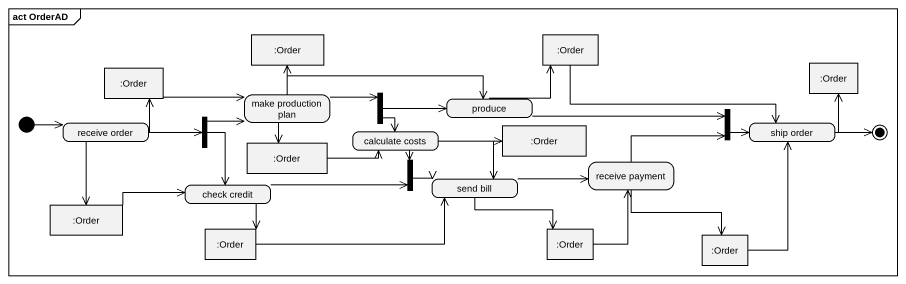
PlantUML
@startuml
mainframe act OrderAD
hide empty description
state ":Order" as Order <<object>>
state ":Order" as Order_2 <<object>>
state ":Order" as Order_3 <<object>>
state ":Order" as Order_4 <<object>>
state "make production plan" as make_production_plan
state fork1 <<fork>>
state produce
state "receive order" as receive_order
state fork2 <<fork>>
state ":Order" as Order_5 <<object>>
state "calculate costs" as calculate_costs
state ":Order" as Order_6 <<object>>
state fork3 <<join>>
state "ship order" as ship_order
state "check credit" as check_credit
state fork4 <<join>>
state "send bill" as send_bill
state "receive payment" as receive_payment
state ":Order" as Order_7 <<object>>
state ":Order" as Order_8 <<object>>
state ":Order" as Order_9 <<object>>
state ":Order" as Order_10 <<object>>
[*] -right-> receive_order
Order -right-> make_production_plan
Order_2 -right-> produce
Order_3 -right-> ship_order
make_production_plan -up-> Order_2
make_production_plan -right-> fork1
make_production_plan --> Order_5
fork1 -right-> produce
fork1 --> calculate_costs
produce -up-> Order_3
produce -right-> fork3
receive_order -up-> Order
receive_order -right-> fork2
receive_order --> Order_7
fork2 -right-> make_production_plan
fork2 --> check_credit
Order_5 -right-> calculate_costs
calculate_costs -right-> Order_6
calculate_costs --> fork4
Order_6 --> send_bill
fork3 -right-> ship_order
ship_order -up-> Order_4
check_credit -right-> fork4
check_credit --> Order_8
fork4 -right-> send_bill
send_bill -right-> receive_payment
send_bill -right-> Order_9
receive_payment -right-> fork3
receive_payment --> Order_10
Order_7 -right-> check_credit
Order_8 -right-> send_bill
Order_9 -up-> receive_payment
Order_10 -up-> ship_order
ship_order -right-> [*]
@enduml
